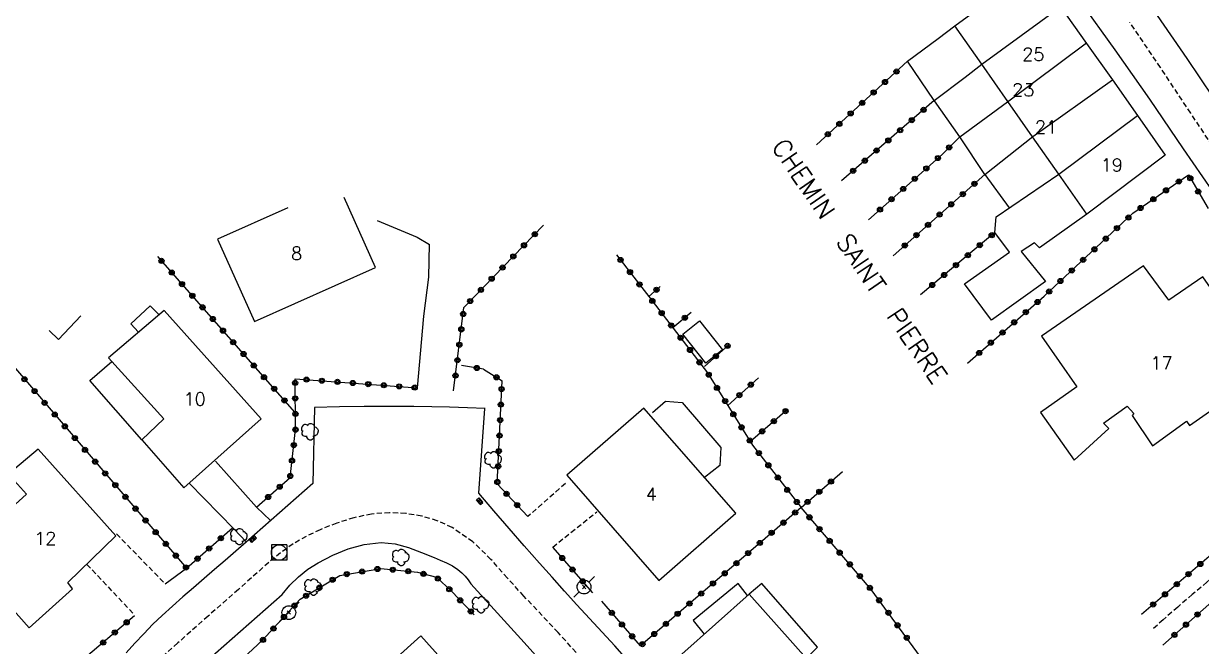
# Model space of a CAD drawing. Header units: millimetres. Extents: x 146000 to 146945, y 144000 to 145000.
# Drawn here: x 146367.7 to 146481.7, y 144316 to 144376.3 of the extents above; entities that cross this region are included whole.
import ezdxf
from ezdxf.enums import TextEntityAlignment as Align

# ---------------------------------------------------------------- set-up
doc = ezdxf.new("R2010")
doc.units = ezdxf.units.MM
doc.linetypes.add('DASHED', pattern=[0.75, 0.5, -0.25])
doc.layers.get('0').update_dxf_attribs({"linetype": 'CONTINUOUS'})
for name, color, linetype in [('W0001', 6, 'DASHED'), ('W0014', 7, 'CONTINUOUS'), ('W0017', 7, 'CONTINUOUS'), ('W0070', 7, 'DASHED'), ('W0101', 7, 'CONTINUOUS'), ('W0104', 1, 'CONTINUOUS'), ('W0112', 1, 'DASHED'), ('W0300', 7, 'CONTINUOUS'), ('W0323', 7, 'CONTINUOUS'), ('W0333', 7, 'CONTINUOUS'), ('W0401', 7, 'CONTINUOUS'), ('W0420', 7, 'CONTINUOUS'), ('W0473', 7, 'CONTINUOUS'), ('W0989', 7, 'CONTINUOUS'), ('W0991', 7, 'CONTINUOUS'), ('W1102', 7, 'CONTINUOUS')]:
    doc.layers.add(name, color=color, linetype=linetype)
doc.styles.get("Standard").update_dxf_attribs({"font": 'romans.shx', "width": 0.85})

# ---------------------------------------------------------------- blocks, each defined once
blk = doc.blocks.new('T473')
for p, q in [((-0.166667, 0.166667), (0.166667, -0.166667)), ((-0.166667, -0.166667), (0.166667, 0.166667)), ((0.500001, 0.500001), (1.000002, 1.000002)), ((-1.000002, -1.000002), (-0.500001, -0.500001))]:
    blk.add_line(p, q)
blk.add_ellipse((0, 0), major_axis=(0.471405, 0.471405), ratio=1, start_param=5.4977871438, end_param=11.780972451)
blk = doc.blocks.new('T401')
for p, q in [((-0.3, 0.3), (0, 0.3)), ((-0.3, -0.25), (-0.3, 0.3)), ((-0.3, 0.15), (0, 0.15)), ((-0.3, 0), (0, 0)), ((0, 0.3), (0, -0.25)), ((-0.3, -0.15), (0, -0.15)), ((-0.3, -0.25), (-0.3, -0.3)), ((-0.3, -0.3), (0, -0.3)), ((0, -0.3), (0, -0.25))]:
    blk.add_line(p, q)
blk = doc.blocks.new('T420')
for p, q in [((0.75, 0.75), (-0.75, 0.75)), ((-0.75, 0.75), (-0.75, -0.75)), ((0.75, 0.75), (0.75, -0.75)), ((0.75, -0.75), (-0.75, -0.75))]:
    blk.add_line(p, q)
blk.add_ellipse((0, 0), major_axis=(-0.53, 0.53), ratio=1, start_param=3.926991, end_param=10.210176)
blk = doc.blocks.new('T300')
for p, q in [((-0.8, 0.51), (-0.86, 0.34)), ((-0.86, 0.34), (-0.86, 0.17)), ((-0.86, 0.17), (-0.74, 0.06)), ((-0.69, 0.63), (-0.8, 0.51)), ((-0.8, -0.06), (-0.74, 0.06)), ((-0.74, 0.06), (-0.69, 0.11)), ((-0.57, 0.69), (-0.69, 0.63)), ((-0.46, 0.69), (-0.57, 0.69)), ((-0.29, 0.63), (-0.46, 0.69)), ((-0.29, 0.63), (-0.17, 0.74)), ((-0.23, 0.57), (-0.29, 0.63)), ((-0.17, 0.74), (-0.06, 0.8)), ((-0.06, 0.8), (0.06, 0.8)), ((0.06, 0.8), (0.23, 0.74)), ((0.23, 0.74), (0.34, 0.63)), ((0.34, 0.63), (0.4, 0.51)), ((0.46, 0.46), (0.34, 0.46)), ((0.4, 0.51), (0.4, 0.46)), ((0.57, 0.4), (0.46, 0.46)), ((0.57, 0.4), (0.69, 0.29)), ((0.69, 0.29), (0.74, 0.17)), ((0.74, 0.06), (0.69, -0.17)), ((0.74, 0.17), (0.74, 0.06)), ((-0.8, -0.17), (-0.8, -0.06)), ((-0.8, -0.23), (-0.8, -0.17)), ((-0.74, -0.34), (-0.8, -0.23)), ((-0.69, -0.4), (-0.74, -0.34)), ((-0.51, -0.46), (-0.69, -0.4)), ((-0.4, -0.46), (-0.51, -0.46)), ((-0.4, -0.46), (-0.34, -0.46)), ((-0.34, -0.46), (-0.34, -0.4)), ((-0.34, -0.51), (-0.34, -0.46)), ((-0.29, -0.63), (-0.34, -0.51)), ((-0.17, -0.74), (-0.29, -0.63)), ((-0.06, -0.8), (-0.17, -0.74)), ((0.06, -0.8), (-0.06, -0.8)), ((0.17, -0.74), (0.06, -0.8)), ((0.23, -0.69), (0.17, -0.74)), ((0.29, -0.46), (0.23, -0.46)), ((0.29, -0.63), (0.23, -0.69)), ((0.46, -0.4), (0.29, -0.46)), ((0.34, -0.51), (0.29, -0.63)), ((0.34, -0.51), (0.34, -0.46)), ((0.57, -0.34), (0.46, -0.4)), ((0.63, -0.29), (0.57, -0.34)), ((0.69, -0.17), (0.63, -0.29))]:
    blk.add_line(p, q)
blk = doc.blocks.new('t323o')
at = {"color": 0, "linetype": 'Continuous'}
for radius in [0.25, 0.15]:
    blk.add_circle((0, 0), radius, dxfattribs=at)

msp = doc.modelspace()

# ---------------------------------------------------------------- linework, layer by layer
at = {"layer": 'W0001'}
for points in [[(146483.56, 144363.19), (146480.62, 144367.59), (146477.69, 144372.01), (146474.72, 144376.39)], [(146422.65, 144313.73), (146419.41, 144317.33), (146416.09, 144320.86), (146414.5, 144322.6), (146412.91, 144324.41), (146411.16, 144326.11), (146409.16, 144327.49), (146407.72, 144328.15), (146406.21, 144328.6), (146404.67, 144328.85), (146403.1, 144328.93), (146401.35, 144328.8), (146399.64, 144328.44), (146397.98, 144327.92), (146396.37, 144327.28), (146395.04, 144326.64), (146393.76, 144325.9), (146392.55, 144325.05), (146391.41, 144324.11), (146388.47, 144321.51), (146385.54, 144318.92), (146382.6, 144316.32), (146379.67, 144313.72)]]:
    msp.add_lwpolyline(points, dxfattribs=at)
at = {"layer": 'W0014'}
for points in [[(146440.32, 144413.67), (146441.25, 144412.69), (146442.2, 144411.74), (146443.17, 144410.8), (146444.15, 144409.88), (146445.13, 144408.95), (146446.1, 144408.02), (146447.05, 144407.06), (146447.98, 144406.08), (146451.06, 144402.55), (146454.01, 144398.91), (146456.91, 144395.23), (146459.82, 144391.56), (146461.5, 144389.46), (146463.17, 144387.36), (146464.82, 144385.24), (146466.45, 144383.1), (146469.9, 144378.43), (146473.29, 144373.71), (146476.62, 144368.95), (146479.9, 144364.15)], [(146485.31, 144365.41), (146480.28, 144372.88), (146475.17, 144380.3)], [(146479.9, 144364.15), (146484.57, 144357.37)], [(146395.84, 144339.12), (146395.66, 144331.75)], [(146412.35, 144339.02), (146410.63, 144339.08), (146408.9, 144339.13), (146407.18, 144339.17), (146405.45, 144339.19), (146403.05, 144339.2), (146400.65, 144339.2), (146398.24, 144339.17), (146395.84, 144339.12)], [(146411.73, 144330.83), (146412.33, 144339.02)], [(146395.66, 144331.75), (146394.05, 144330.33), (146392.45, 144328.91), (146390.84, 144327.49), (146389.22, 144326.07), (146388.21, 144325.19), (146387.19, 144324.3), (146386.17, 144323.43), (146385.15, 144322.55), (146384.13, 144321.67), (146383.11, 144320.78), (146382.1, 144319.89), (146381.09, 144318.99), (146380.18, 144318.13), (146379.31, 144317.22), (146378.45, 144316.29), (146377.6, 144315.37)], [(146426.09, 144314.7), (146424.88, 144316.03), (146423.67, 144317.36), (146422.45, 144318.68), (146421.23, 144320.01), (146420.02, 144321.35), (146418.82, 144322.68), (146417.62, 144324.03), (146416.13, 144325.71), (146414.66, 144327.41), (146413.19, 144329.11), (146411.73, 144330.83)], [(146392.72, 144321.01), (146393.46, 144321.91), (146394.28, 144322.73), (146395.19, 144323.46), (146396.18, 144324.09), (146397.6, 144324.83), (146399.09, 144325.44), (146400.65, 144325.86), (146402.27, 144326.03), (146403.63, 144325.91), (146404.94, 144325.55), (146406.19, 144325.07), (146407.41, 144324.58), (146408.01, 144324.35), (146408.6, 144324.08), (146409.18, 144323.78), (146409.72, 144323.42), (146410.08, 144323.12), (146410.41, 144322.78), (146410.71, 144322.42), (146410.97, 144322.04)], [(146410.95, 144322.04), (146412.25, 144320.62), (146413.54, 144319.2), (146414.82, 144317.79), (146416.11, 144316.36), (146418.08, 144314.18)], [(146366.68, 144297.87), (146373.21, 144303.69), (146379.74, 144309.51), (146386.27, 144315.32), (146387.88, 144316.74), (146389.49, 144318.16), (146391.1, 144319.59), (146392.72, 144321.01)]]:
    msp.add_lwpolyline(points, dxfattribs=at)
at = {"layer": 'W0017'}
for points in [[(146401.9, 144357.21), (146405.77, 144355.6), (146406.96, 144354.88)], [(146406.94, 144354.9), (146406.87, 144351.72), (146406.38, 144347.96), (146405.78, 144341.02)], [(146386.24, 144333.91), (146390.22, 144329.46), (146391.57, 144328.17)], [(146383.7, 144331.77), (146388.06, 144327.34), (146389.21, 144326.1)]]:
    msp.add_lwpolyline(points, dxfattribs=at)
at = {"layer": 'W0070'}
msp.add_lwpolyline([(146498.67, 144336.46), (146496.34, 144334.4), (146493.99, 144332.35), (146491.65, 144330.3), (146489.3, 144328.27), (146487.88, 144327.05), (146486.46, 144325.84), (146485.04, 144324.63), (146483.61, 144323.43), (146482.19, 144322.22), (146480.77, 144321.01), (146479.36, 144319.79), (146477.95, 144318.56), (146476.88, 144317.6)], dxfattribs=at)
at = {"layer": 'W0101'}
for points in [[(146460.41, 144372.32), (146457.8, 144376.05), (146465.37, 144381.58)], [(146468.03, 144377.87), (146470.55, 144374.35)], [(146470.55, 144374.35), (146473.04, 144370.81)], [(146462.92, 144368.73), (146460.41, 144372.32)], [(146473.04, 144370.81), (146475.47, 144367.36)], [(146465.31, 144365.31), (146462.92, 144368.73)], [(146475.47, 144367.36), (146478.16, 144363.54)], [(146467.85, 144361.68), (146465.31, 144365.31)], [(146478.16, 144363.54), (146470.56, 144357.81), (146467.85, 144361.68)], [(146390.03, 144347.42), (146401.73, 144352.66), (146398.7, 144359.42)], [(146393.26, 144358.44), (146386.46, 144355.39), (146390.03, 144347.42)], [(146405.13, 144306.89), (146400.59, 144312.02), (146406.11, 144317.02)], [(146406.11, 144317.02), (146410.82, 144311.74)]]:
    msp.add_lwpolyline(points, dxfattribs=at)
for points in [[(146480.49, 144337.37), (146488.12, 144342.69), (146481.79, 144351.74), (146478.49, 144349.49), (146476.04, 144352.83), (146466.18, 144346), (146469.61, 144341.12), (146466.08, 144338.61), (146469.34, 144334.01), (146472.69, 144337.09), (146472.19, 144337.6), (146474.48, 144339.24), (146475.13, 144338.53), (146474.94, 144338.35), (146476.92, 144335.39), (146480.21, 144337.78)], [(146383.18, 144331.32), (146390.66, 144338.01), (146381.29, 144348.51), (146375.9, 144343.92), (146381.26, 144338), (146379.12, 144335.98)], [(146420.25, 144332.56), (146429.15, 144322.38), (146436.59, 144328.89), (146427.69, 144339.06)], [(146371.96, 144322.18), (146376.62, 144326.68), (146369.09, 144335.09), (146366.21, 144332.66), (146367.96, 144330.72), (146361.74, 144325.09), (146368.22, 144317.77), (146372.43, 144321.57)], [(146431.37, 144315.25), (146439.81, 144305.76), (146446.34, 144311.56), (146437.9, 144321.05)]]:
    msp.add_lwpolyline(points, close=True, dxfattribs=at)
at = {"layer": 'W0104'}
for points in [[(146460.71, 144361.65), (146458.27, 144365.31), (146455.84, 144368.79), (146455.81, 144368.81), (146453.23, 144372.61), (146456.17, 144374.83), (146457.8, 144376.05), (146457.8, 144376.05)], [(146455.81, 144368.81), (146458.78, 144371.09), (146460.41, 144372.32)], [(146458.27, 144365.31), (146462.88, 144368.7)], [(146460.71, 144361.65), (146465.33, 144365.35)], [(146470.56, 144357.81), (146465.98, 144354.57), (146465.49, 144355.04), (146464.2, 144354.21), (146466.56, 144351.29), (146461.33, 144347.55), (146458.74, 144351.09), (146463.08, 144354.15), (146461.66, 144356.04), (146461.8, 144357.57), (146467.85, 144361.68)], [(146460.71, 144361.65), (146463.05, 144358.42)], [(146379.94, 144348.96), (146378.06, 144347.2), (146378.8, 144346.39)], [(146379.94, 144348.96), (146380.8, 144348.09)], [(146370.15, 144346.56), (146371.05, 144345.7), (146373.24, 144347.98)], [(146379.12, 144335.98), (146374.11, 144341.73), (146376.21, 144343.57)], [(146428.54, 144338.61), (146429.79, 144339.71), (146431.4, 144339.58), (146435.15, 144335.23), (146435.05, 144333.5), (146433.58, 144332.32)], [(146437.74, 144320.91), (146436.84, 144322.08), (146432.48, 144318.5), (146433.55, 144317.18)], [(146443.52, 144314.92), (146444.51, 144315.92), (146439.13, 144322.09), (146437.9, 144321.05)]]:
    msp.add_lwpolyline(points, dxfattribs=at)
msp.add_lwpolyline([(146431.46, 144346.22), (146433.08, 144347.51), (146435.32, 144344.68), (146433.71, 144343.39)], close=True, dxfattribs=at)
at = {"layer": 'W0112'}
for points in [[(146420.11, 144331.75), (146416.47, 144328.56)], [(146418.9, 144325.6), (146423.14, 144329.01)], [(146376.68, 144326.87), (146381.4, 144322.03)], [(146373.81, 144323.93), (146378.4, 144319.05)]]:
    msp.add_lwpolyline(points, dxfattribs=at)
at = {"layer": 'W0323'}
for points in [[(146453.23, 144372.61), (146444.4, 144364.53)], [(146455.81, 144368.81), (146446.82, 144361.04)], [(146449.43, 144357.27), (146456.56, 144363.6), (146458.27, 144365.31)], [(146460.71, 144361.65), (146451.83, 144353.8)], [(146459.02, 144343.4), (146466.45, 144349.88), (146475.02, 144357.9), (146480.39, 144361.62), (146482.31, 144358.37)], [(146409.3, 144340.71), (146410.3, 144348.79), (146417.99, 144356.75)], [(146461.66, 144356.04), (146454.46, 144350)], [(146393.92, 144338.67), (146380.66, 144353.71)], [(146425.07, 144353.88), (146428.2, 144349.84)], [(146429.28, 144350.82), (146428.2, 144349.84), (146433.86, 144342.47), (146438.23, 144335.47), (146442.92, 144329.43), (146446.94, 144332.92)], [(146488.84, 144348.86), (146496.8, 144336.84), (146483.98, 144326.05), (146475.85, 144319.08)], [(146432.29, 144348.31), (146430.52, 144346.82)], [(146433.56, 144343.07), (146435.92, 144345.18)], [(146366.5, 144343.32), (146383.46, 144323.55), (146387.89, 144327.45)], [(146412.18, 144342.83), (146410.07, 144343.16)], [(146394, 144336.99), (146393.96, 144341.89), (146405.78, 144341.02)], [(146412.18, 144342.83), (146413.98, 144341.69)], [(146438.79, 144341.99), (146435.84, 144339.29)], [(146416.47, 144328.56), (146413.52, 144331.71), (146413.98, 144341.69)], [(146441.58, 144338.89), (146438.01, 144335.82)], [(146390.22, 144329.46), (146393.48, 144332.32), (146394, 144336.99)], [(146477.91, 144316.1), (146486.56, 144323.74), (146498.34, 144334.39)], [(146378.41, 144318.96), (146373.04, 144314.36), (146370.86, 144313.37), (146369.15, 144313.48), (146366.84, 144314.48), (146365.4, 144316.27), (146352.23, 144330.65)], [(146442.91, 144329.43), (146427.37, 144316.03), (146423.63, 144320.37)], [(146466.59, 144311.07), (146460.98, 144305.95), (146456.52, 144312.2), (146449.7, 144321.5), (146442.92, 144329.43)], [(146422.78, 144321.16), (146418.91, 144325.58)], [(146387.55, 144313.55), (146390.81, 144316.58), (146394.45, 144320.55), (146398.28, 144322.86), (146402.26, 144323.54), (146405.79, 144323.16), (146407.64, 144322.68), (146409.1, 144321.33), (146411.29, 144319.03)]]:
    msp.add_lwpolyline(points, dxfattribs=at)
at = {"layer": 'W0333'}
msp.add_lwpolyline([(146381.4, 144322.03), (146383.46, 144323.55)], dxfattribs=at)
at = {"layer": 'W1102'}
for points in [[(146460.41, 144372.32), (146468.03, 144377.87)], [(146462.88, 144368.7), (146470.52, 144374.39)], [(146465.33, 144365.35), (146465.33, 144365.33), (146473.04, 144370.81)], [(146468, 144361.79), (146475.47, 144367.36)], [(146467.85, 144361.68), (146468, 144361.79)]]:
    msp.add_lwpolyline(points, dxfattribs=at)

# ---------------------------------------------------------------- block references
at = {"layer": 'W0300'}
for p in [(146395.44, 144336.76), (146413.16, 144334.05), (146388.56, 144326.61), (146404.23, 144324.59), (146395.74, 144321.73), (146411.96, 144320.02)]:
    msp.add_blockref('T300', p, dxfattribs=at)
at = {"layer": 'W0323'}
for p, rotation in [((146452.15, 144371.62), 222.4674796153285), ((146451.04, 144370.61), 222.4674796153285), ((146449.94, 144369.6), 222.4674796153285), ((146448.83, 144368.59), 222.4674796153285), ((146454.77, 144367.91), 220.8081264026051), ((146446.62, 144366.56), 222.4674796153285), ((146447.72, 144367.57), 222.4674796153285), ((146453.63, 144366.92), 220.8081264026051), ((146445.51, 144365.55), 222.4674796153285), ((146452.5, 144365.94), 220.8081264026051), ((146451.36, 144364.96), 220.8081264026051), ((146457.24, 144364.28), 44.98324194873773), ((146450.22, 144363.98), 220.8081264026051), ((146456.16, 144363.25), 41.62803750034291), ((146447.95, 144362.02), 220.8081264026051), ((146449.09, 144363), 220.8081264026051), ((146455.04, 144362.25), 41.62803750034291), ((146453.92, 144361.25), 41.62803750034291), ((146479.47, 144360.98), 34.75841347990747), ((146480.58, 144361.3), 300.6124765773378), ((146452.8, 144360.26), 41.62803750034291), ((146458.57, 144359.76), 221.5145131135351), ((146459.69, 144360.76), 221.5145131135351), ((146478.23, 144360.13), 34.75841347990747), ((146481.34, 144360.01), 300.6124765773378), ((146451.67, 144359.26), 41.62803750034291), ((146457.45, 144358.77), 221.5145131135351), ((146477, 144359.27), 34.75841347990747), ((146450.55, 144358.26), 41.62803750034291), ((146456.32, 144357.78), 221.5145131135351), ((146474.59, 144357.49), 43.05313512903113), ((146475.77, 144358.42), 34.75841347990747), ((146455.2, 144356.78), 221.5145131135351), ((146473.49, 144356.47), 43.05313512903113), ((146417.15, 144355.88), 45.98911508323122), ((146454.08, 144355.79), 221.5145131135351), ((146461.36, 144355.78), 219.952487322452), ((146472.4, 144355.45), 43.05313512903113), ((146416.11, 144354.8), 45.98911508323122), ((146452.95, 144354.79), 221.5145131135351), ((146460.21, 144354.82), 219.952487322452), ((146471.3, 144354.42), 43.05313512903113), ((146381.03, 144353.3), 131.3892607204139), ((146415.07, 144353.73), 45.98911508323122), ((146425.45, 144353.39), 307.7587120428271), ((146457.91, 144352.89), 219.952487322452), ((146459.06, 144353.85), 219.952487322452), ((146470.21, 144353.4), 43.05313512903113), ((146382.02, 144352.17), 131.3892607204139), ((146414.03, 144352.65), 45.98911508323122), ((146426.36, 144352.21), 307.7587120428271), ((146456.76, 144351.93), 219.952487322452), ((146469.11, 144352.37), 43.05313512903113), ((146383.01, 144351.05), 131.3892607204139), ((146412.98, 144351.57), 45.98911508323122), ((146427.28, 144351.02), 307.7587120428271), ((146455.61, 144350.96), 219.952487322452), ((146468.01, 144351.35), 43.05313512903113), ((146384.01, 144349.92), 131.3892607204139), ((146410.9, 144349.41), 45.98911508323122), ((146411.94, 144350.49), 45.98911508323122), ((146428.52, 144349.43), 307.5486527251419), ((146428.93, 144350.5), 222.2026801895275), ((146466.92, 144350.33), 43.05313512903113), ((146385, 144348.8), 131.3892607204139), ((146429.43, 144348.24), 307.5486527251419), ((146464.67, 144348.34), 41.13734629594872), ((146465.8, 144349.32), 41.13734629594872), ((146385.99, 144347.67), 131.3892607204139), ((146410.22, 144348.16), 82.95886559798112), ((146431.67, 144347.79), 220.0426987589724), ((146463.54, 144347.35), 41.13734629594872), ((146386.98, 144346.54), 131.3892607204139), ((146410.04, 144346.67), 82.95886559798112), ((146430.35, 144347.05), 307.5486527251419), ((146462.41, 144346.36), 41.13734629594872), ((146387.97, 144345.42), 131.3892607204139), ((146409.85, 144345.18), 82.95886559798112), ((146431.26, 144345.86), 307.5486527251419), ((146435.8, 144345.07), 41.86341336706649), ((146461.28, 144345.38), 41.13734629594872), ((146388.97, 144344.29), 131.3892607204139), ((146432.17, 144344.67), 307.5486527251419), ((146434.68, 144344.07), 41.86341336706649), ((146460.15, 144344.39), 41.13734629594872), ((146389.96, 144343.17), 131.3892607204139), ((146409.67, 144343.69), 82.95886559798112), ((146411.55, 144342.93), 171.2802534934797), ((146433.09, 144343.48), 307.5486527251419), ((146367.77, 144341.84), 310.6393989238765), ((146390.95, 144342.04), 131.3892607204139), ((146393.96, 144341.49), 90.51489918948872), ((146395.06, 144341.81), 355.825546752986), ((146396.55, 144341.7), 355.825546752986), ((146398.05, 144341.59), 355.825546752986), ((146399.54, 144341.48), 355.825546752986), ((146409.48, 144342.2), 82.95886559798112), ((146413.45, 144342.03), 327.4070468798872), ((146433.98, 144342.28), 301.9362307530153), ((146368.75, 144340.7), 310.6393989238765), ((146391.94, 144340.92), 131.3892607204139), ((146401.04, 144341.37), 355.825546752986), ((146402.54, 144341.26), 355.825546752986), ((146404.03, 144341.15), 355.825546752986), ((146405.53, 144341.04), 355.825546752986), ((146413.94, 144340.89), 87.37632938942679), ((146434.78, 144341.01), 301.9362307530153), ((146436.95, 144340.31), 222.3896523058481), ((146438.06, 144341.32), 222.3896523058481), ((146369.72, 144339.56), 310.6393989238765), ((146392.93, 144339.79), 131.3892607204139), ((146393.97, 144339.99), 90.51489918948872), ((146413.87, 144339.39), 87.37632938942679), ((146435.57, 144339.73), 301.9362307530153), ((146370.7, 144338.43), 310.6393989238765), ((146393.99, 144338.49), 90.51489918948872), ((146436.36, 144338.46), 301.9362307530153), ((146441.42, 144338.76), 220.7101097953514), ((146371.68, 144337.29), 310.6393989238765), ((146394, 144336.96), 83.60466315120341), ((146413.8, 144337.89), 87.37632938942679), ((146437.16, 144337.19), 301.9362307530153), ((146440.28, 144337.78), 220.7101097953514), ((146372.65, 144336.15), 310.6393989238765), ((146413.74, 144336.39), 87.37632938942679), ((146437.95, 144335.91), 301.9362307530153), ((146439.15, 144336.8), 220.7101097953514), ((146373.63, 144335.01), 310.6393989238765), ((146393.83, 144335.47), 83.60466315120341), ((146413.67, 144334.89), 87.37632938942679), ((146438.83, 144334.7), 307.8158209811051), ((146374.61, 144333.87), 310.6393989238765), ((146393.66, 144333.97), 83.60466315120341), ((146439.75, 144333.51), 307.8158209811051), ((146375.58, 144332.73), 310.6393989238765), ((146393.49, 144332.48), 83.60466315120341), ((146413.6, 144333.4), 87.37632938942679), ((146440.67, 144332.33), 307.8158209811051), ((146376.56, 144331.6), 310.6393989238765), ((146392.47, 144331.44), 41.20956511711739), ((146413.53, 144331.9), 87.37632938942679), ((146441.58, 144331.14), 307.8158209811051), ((146445.81, 144331.94), 40.89779855870446), ((146377.54, 144330.46), 310.6393989238765), ((146391.35, 144330.45), 41.20956511711739), ((146414.42, 144330.75), 133.0386465594399), ((146444.68, 144330.95), 40.89779855870446), ((146378.52, 144329.32), 310.6393989238765), ((146415.45, 144329.66), 133.0386465594399), ((146442.34, 144328.94), 220.761782363884), ((146442.5, 144329.96), 307.8158209811051), ((146443.54, 144329.97), 40.89779855870446), ((146379.49, 144328.18), 310.6393989238765), ((146441.21, 144327.96), 220.761782363884), ((146443.73, 144328.48), 130.585812839993), ((146380.47, 144327.04), 310.6393989238765), ((146440.07, 144326.98), 220.761782363884), ((146444.7, 144327.34), 130.585812839993), ((146381.45, 144325.91), 310.6393989238765), ((146385.64, 144325.47), 41.33757103365843), ((146386.77, 144326.46), 41.33757103365843), ((146438.93, 144326), 220.761782363884), ((146445.68, 144326.2), 130.585812839993), ((146382.42, 144324.77), 310.6393989238765), ((146384.52, 144324.48), 41.33757103365843), ((146419.81, 144324.54), 131.210699932115), ((146437.8, 144325.02), 220.761782363884), ((146446.65, 144325.06), 130.585812839993), ((146383.4, 144323.63), 310.6393989238765), ((146400.44, 144323.23), 9.65393054442746), ((146401.92, 144323.48), 9.65393054442746), ((146403.41, 144323.41), 353.9005528994157), ((146404.9, 144323.26), 353.9005528994157), ((146420.8, 144323.42), 131.210699932115), ((146436.66, 144324.04), 220.761782363884), ((146447.63, 144323.93), 130.585812839993), ((146481.55, 144323.96), 220.6200367471307), ((146397.59, 144322.44), 31.11750547548787), ((146398.96, 144322.98), 9.65393054442746), ((146406.38, 144323.01), 345.4055336517061), ((146407.78, 144322.55), 317.1029643427522), ((146421.79, 144322.29), 131.210699932115), ((146434.39, 144322.08), 220.761782363884), ((146435.53, 144323.06), 220.761782363884), ((146448.61, 144322.79), 130.585812839993), ((146480.41, 144322.98), 220.6200367471307), ((146395.02, 144320.89), 31.11750547548787), ((146396.31, 144321.67), 31.11750547548787), ((146408.88, 144321.52), 317.1029643427522), ((146433.25, 144321.1), 220.761782363884), ((146449.58, 144321.65), 130.585812839993), ((146478.13, 144321.03), 220.6200367471307), ((146479.27, 144322.01), 220.6200367471307), ((146393.89, 144319.93), 47.48236669599095), ((146409.93, 144320.45), 313.7105200199985), ((146432.12, 144320.13), 220.761782363884), ((146450.48, 144320.45), 126.2289986441446), ((146476.99, 144320.05), 220.6200367471307), ((146392.88, 144318.83), 47.48236669599095), ((146410.97, 144319.37), 313.7105200199985), ((146424.61, 144319.23), 130.7022055985267), ((146430.98, 144319.15), 220.761782363884), ((146451.37, 144319.24), 126.2289986441446), ((146481.28, 144319.08), 41.47093672901199), ((146377.66, 144318.32), 220.6065682334834), ((146391.86, 144317.72), 47.48236669599095), ((146425.59, 144318.1), 130.7022055985267), ((146429.84, 144318.17), 220.761782363884), ((146452.25, 144318.03), 126.2289986441446), ((146480.16, 144318.09), 41.47093672901199), ((146375.38, 144316.36), 220.6065682334834), ((146376.52, 144317.34), 220.6065682334834), ((146390.85, 144316.62), 47.48236669599095), ((146426.57, 144316.96), 130.7022055985267), ((146428.71, 144317.19), 220.761782363884), ((146453.14, 144316.82), 126.2289986441446), ((146479.04, 144317.1), 41.47093672901199), ((146427.57, 144316.21), 220.761782363884)]:
    msp.add_blockref('t323o', p, dxfattribs=dict(at, rotation=rotation))
at = {"layer": 'W0401'}
for p, rotation in [((146411.92, 144330.13), 40.28720510324722), ((146389.79, 144326.48), 131.2689448480772)]:
    msp.add_blockref('T401', p, dxfattribs=dict(at, rotation=rotation))
at = {"layer": 'W0420'}
msp.add_blockref('T420', (146392.41, 144325.07), dxfattribs=at)
at = {"layer": 'W0473'}
for p in [(146421.92, 144321.74), (146393.35, 144319.26)]:
    msp.add_blockref('T473', p, dxfattribs=at)

# ---------------------------------------------------------------- texts
at = {"layer": 'W0989'}
msp.add_text('CHEMIN  SAINT  PIERRE  ', height=1.75, rotation=304.155, dxfattribs=at).set_placement((146440, 144364.35))
at = {"layer": 'W0991'}
for s, p in [('25', (146465.39, 144373.29)), ('23', (146464.42, 144369.85)), ('21', (146466.62, 144366.25)), ('19', (146472.98, 144362.58)), ('8', (146394.1, 144354.02)), ('17', (146477.8, 144343.42)), ('10', (146384.24, 144339.92)), ('4', (146428.42, 144330.72)), ('12', (146369.79, 144326.43))]:
    msp.add_text(s, height=1.25, dxfattribs=at).set_placement(p, align=Align.MIDDLE_CENTER)

doc.saveas('drawing.dxf')
